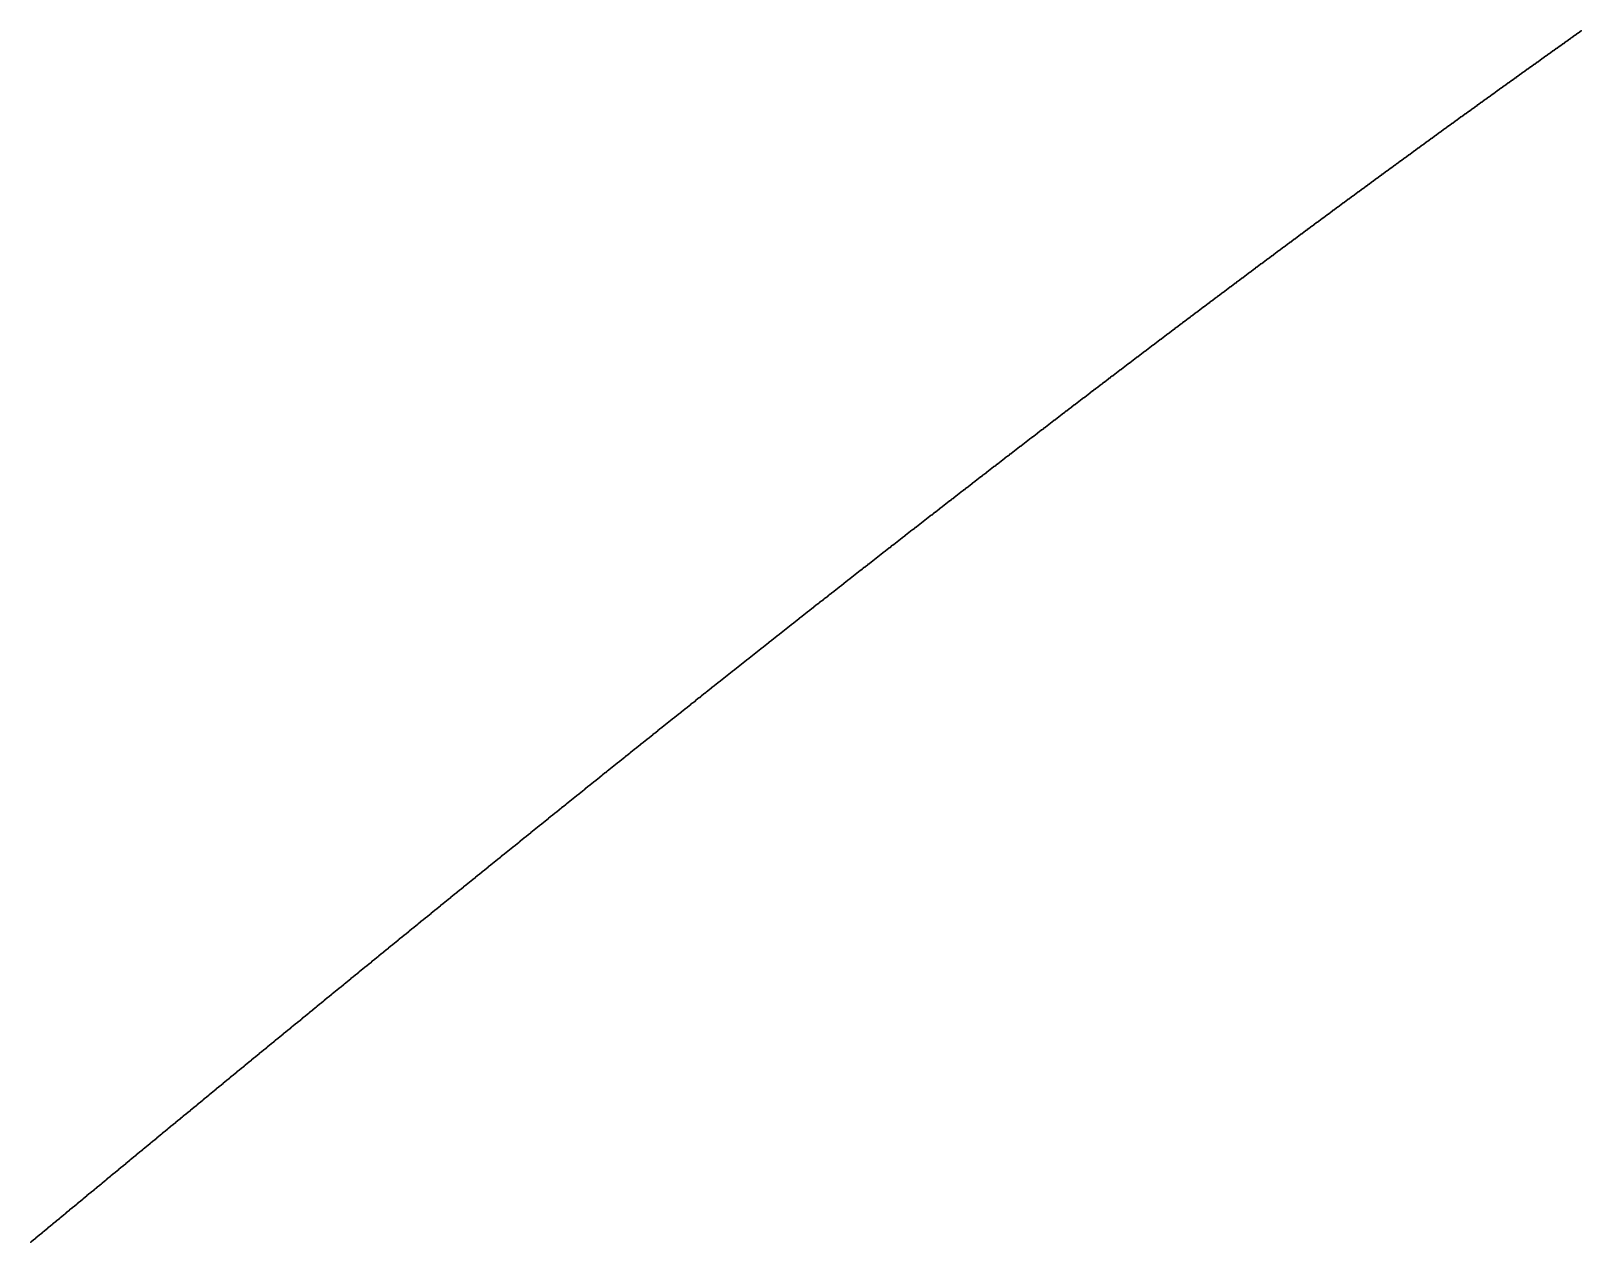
# Model space of a CAD drawing. Header units: metres. Extents: x 0 to 360, y 0 to 49.
# Drawn here: x 191.25 to 202.49, y 28.64 to 37.42 of the extents above; entities that cross this region are included whole.
import ezdxf

# ---------------------------------------------------------------- set-up
doc = ezdxf.new("R2010")
doc.units = ezdxf.units.M

msp = doc.modelspace()

# ---------------------------------------------------------------- linework, layer by layer
for p in [(202.367, 37.335), (202.373, 37.339), (202.379, 37.344), (202.385, 37.348), (202.391, 37.352), (202.397, 37.356), (202.403, 37.361), (202.409, 37.365), (202.415, 37.369), (202.421, 37.374), (202.427, 37.378), (202.433, 37.382), (202.439, 37.386), (202.445, 37.391), (202.451, 37.395), (202.457, 37.399), (202.463, 37.403), (202.469, 37.408), (202.475, 37.412), (202.481, 37.416), (202.487, 37.42), (202.493, 37.425), (202.205, 37.22), (202.211, 37.224), (202.217, 37.228), (202.223, 37.232), (202.229, 37.237), (202.235, 37.241), (202.241, 37.245), (202.247, 37.25), (202.253, 37.254), (202.259, 37.258), (202.265, 37.262), (202.271, 37.267), (202.277, 37.271), (202.283, 37.275), (202.289, 37.28), (202.295, 37.284), (202.301, 37.288), (202.307, 37.292), (202.313, 37.297), (202.319, 37.301), (202.325, 37.305), (202.331, 37.309), (202.337, 37.314), (202.343, 37.318), (202.349, 37.322), (202.355, 37.327), (202.361, 37.331), (202.049, 37.108), (202.055, 37.112), (202.061, 37.117), (202.067, 37.121), (202.073, 37.125), (202.079, 37.129), (202.085, 37.134), (202.091, 37.138), (202.097, 37.142), (202.103, 37.147), (202.109, 37.151), (202.115, 37.155), (202.121, 37.16), (202.127, 37.164), (202.133, 37.168), (202.139, 37.172), (202.145, 37.177), (202.151, 37.181), (202.157, 37.185), (202.163, 37.19), (202.169, 37.194), (202.175, 37.198), (202.181, 37.202), (202.187, 37.207), (202.193, 37.211), (202.199, 37.215), (201.893, 36.996), (201.899, 37), (201.905, 37.005), (201.911, 37.009), (201.917, 37.013), (201.923, 37.017), (201.929, 37.022), (201.935, 37.026), (201.941, 37.03), (201.947, 37.035), (201.953, 37.039), (201.959, 37.043), (201.965, 37.048), (201.971, 37.052), (201.977, 37.056), (201.983, 37.061), (201.989, 37.065), (201.995, 37.069), (202.001, 37.074), (202.007, 37.078), (202.013, 37.082), (202.019, 37.086), (202.025, 37.091), (202.031, 37.095), (202.037, 37.099), (202.043, 37.104), (201.737, 36.883), (201.743, 36.888), (201.749, 36.892), (201.755, 36.896), (201.761, 36.901), (201.767, 36.905), (201.773, 36.909), (201.779, 36.914), (201.785, 36.918), (201.791, 36.922), (201.797, 36.927), (201.803, 36.931), (201.809, 36.935), (201.815, 36.94), (201.821, 36.944), (201.827, 36.948), (201.833, 36.953), (201.839, 36.957), (201.845, 36.961), (201.851, 36.966), (201.857, 36.97), (201.863, 36.974), (201.869, 36.979), (201.875, 36.983), (201.881, 36.987), (201.887, 36.992), (201.58, 36.77), (201.586, 36.775), (201.592, 36.779), (201.598, 36.783), (201.604, 36.788), (201.61, 36.792), (201.616, 36.796), (201.622, 36.801), (201.629, 36.805), (201.635, 36.81), (201.641, 36.814), (201.647, 36.818), (201.653, 36.823), (201.659, 36.827), (201.665, 36.831), (201.671, 36.836), (201.677, 36.84), (201.683, 36.844), (201.689, 36.849), (201.695, 36.853), (201.701, 36.857), (201.707, 36.862), (201.713, 36.866), (201.719, 36.87), (201.725, 36.875), (201.731, 36.879), (201.424, 36.657), (201.43, 36.661), (201.436, 36.666), (201.442, 36.67), (201.448, 36.674), (201.454, 36.679), (201.46, 36.683), (201.466, 36.688), (201.472, 36.692), (201.478, 36.696), (201.484, 36.701), (201.49, 36.705), (201.496, 36.709), (201.502, 36.714), (201.508, 36.718), (201.514, 36.722), (201.52, 36.727), (201.526, 36.731), (201.532, 36.736), (201.538, 36.74), (201.544, 36.744), (201.55, 36.749), (201.556, 36.753), (201.562, 36.757), (201.568, 36.762), (201.574, 36.766), (201.274, 36.548), (201.28, 36.552), (201.286, 36.556), (201.292, 36.561), (201.298, 36.565), (201.304, 36.569), (201.31, 36.574), (201.316, 36.578), (201.322, 36.583), (201.328, 36.587), (201.334, 36.591), (201.34, 36.596), (201.346, 36.6), (201.352, 36.604), (201.358, 36.609), (201.364, 36.613), (201.37, 36.618), (201.376, 36.622), (201.382, 36.626), (201.388, 36.631), (201.394, 36.635), (201.4, 36.639), (201.406, 36.644), (201.412, 36.648), (201.418, 36.653), (201.117, 36.433), (201.123, 36.438), (201.129, 36.442), (201.135, 36.446), (201.141, 36.451), (201.148, 36.455), (201.154, 36.46), (201.16, 36.464), (201.166, 36.468), (201.172, 36.473), (201.178, 36.477), (201.184, 36.482), (201.19, 36.486), (201.196, 36.49), (201.202, 36.495), (201.208, 36.499), (201.214, 36.504), (201.22, 36.508), (201.226, 36.512), (201.232, 36.517), (201.238, 36.521), (201.244, 36.526), (201.25, 36.53), (201.256, 36.534), (201.262, 36.539), (201.268, 36.543), (200.967, 36.323), (200.973, 36.327), (200.979, 36.332), (200.985, 36.336), (200.991, 36.341), (200.997, 36.345), (201.003, 36.35), (201.009, 36.354), (201.015, 36.358), (201.021, 36.363), (201.027, 36.367), (201.033, 36.372), (201.039, 36.376), (201.045, 36.38), (201.051, 36.385), (201.057, 36.389), (201.063, 36.394), (201.069, 36.398), (201.075, 36.402), (201.081, 36.407), (201.087, 36.411), (201.093, 36.416), (201.099, 36.42), (201.105, 36.424), (201.111, 36.429), (200.81, 36.208), (200.816, 36.212), (200.822, 36.217), (200.828, 36.221), (200.835, 36.226), (200.841, 36.23), (200.847, 36.235), (200.853, 36.239), (200.859, 36.243), (200.865, 36.248), (200.871, 36.252), (200.877, 36.257), (200.883, 36.261), (200.889, 36.266), (200.895, 36.27), (200.901, 36.274), (200.907, 36.279), (200.913, 36.283), (200.919, 36.288), (200.925, 36.292), (200.931, 36.297), (200.937, 36.301), (200.943, 36.305), (200.949, 36.31), (200.955, 36.314), (200.961, 36.319), (200.66, 36.097), (200.666, 36.101), (200.672, 36.106), (200.678, 36.11), (200.684, 36.115), (200.69, 36.119), (200.696, 36.124), (200.702, 36.128), (200.708, 36.133), (200.714, 36.137), (200.72, 36.141), (200.726, 36.146), (200.732, 36.15), (200.738, 36.155), (200.744, 36.159), (200.75, 36.164), (200.756, 36.168), (200.762, 36.173), (200.768, 36.177), (200.774, 36.181), (200.78, 36.186), (200.786, 36.19), (200.792, 36.195), (200.798, 36.199), (200.804, 36.204), (200.509, 35.986), (200.515, 35.99), (200.521, 35.994), (200.527, 35.999), (200.533, 36.003), (200.539, 36.008), (200.545, 36.012), (200.551, 36.017), (200.557, 36.021), (200.563, 36.026), (200.569, 36.03), (200.575, 36.035), (200.582, 36.039), (200.588, 36.044), (200.594, 36.048), (200.6, 36.052), (200.606, 36.057), (200.612, 36.061), (200.618, 36.066), (200.624, 36.07), (200.63, 36.075), (200.636, 36.079), (200.642, 36.084), (200.648, 36.088), (200.654, 36.093), (200.352, 35.869), (200.358, 35.874), (200.364, 35.878), (200.371, 35.883), (200.377, 35.887), (200.383, 35.892), (200.389, 35.896), (200.395, 35.901), (200.401, 35.905), (200.407, 35.91), (200.413, 35.914), (200.419, 35.918), (200.425, 35.923), (200.431, 35.927), (200.437, 35.932), (200.443, 35.936), (200.449, 35.941), (200.455, 35.945), (200.461, 35.95), (200.467, 35.954), (200.473, 35.959), (200.479, 35.963), (200.485, 35.968), (200.491, 35.972), (200.497, 35.977), (200.503, 35.981), (200.202, 35.757), (200.208, 35.762), (200.214, 35.766), (200.22, 35.771), (200.226, 35.775), (200.232, 35.78), (200.238, 35.784), (200.244, 35.788), (200.25, 35.793), (200.256, 35.797), (200.262, 35.802), (200.268, 35.806), (200.274, 35.811), (200.28, 35.815), (200.286, 35.82), (200.292, 35.824), (200.298, 35.829), (200.304, 35.833), (200.31, 35.838), (200.316, 35.842), (200.322, 35.847), (200.328, 35.851), (200.334, 35.856), (200.34, 35.86), (200.346, 35.865), (200.051, 35.644), (200.057, 35.649), (200.063, 35.653), (200.069, 35.658), (200.075, 35.662), (200.081, 35.667), (200.087, 35.672), (200.093, 35.676), (200.099, 35.681), (200.105, 35.685), (200.111, 35.69), (200.117, 35.694), (200.123, 35.699), (200.129, 35.703), (200.135, 35.708), (200.141, 35.712), (200.147, 35.717), (200.153, 35.721), (200.159, 35.726), (200.165, 35.73), (200.171, 35.735), (200.177, 35.739), (200.184, 35.744), (200.19, 35.748), (200.196, 35.753), (199.906, 35.536), (199.912, 35.541), (199.918, 35.545), (199.924, 35.55), (199.93, 35.554), (199.936, 35.559), (199.942, 35.563), (199.948, 35.568), (199.954, 35.572), (199.96, 35.577), (199.966, 35.581), (199.972, 35.586), (199.978, 35.59), (199.984, 35.595), (199.99, 35.599), (199.996, 35.604), (200.002, 35.608), (200.008, 35.613), (200.015, 35.617), (200.021, 35.622), (200.027, 35.626), (200.033, 35.631), (200.039, 35.635), (200.045, 35.64), (199.755, 35.423), (199.761, 35.427), (199.767, 35.432), (199.773, 35.436), (199.779, 35.441), (199.785, 35.445), (199.791, 35.45), (199.797, 35.454), (199.803, 35.459), (199.809, 35.464), (199.815, 35.468), (199.821, 35.473), (199.827, 35.477), (199.833, 35.482), (199.839, 35.486), (199.845, 35.491), (199.851, 35.495), (199.858, 35.5), (199.864, 35.504), (199.87, 35.509), (199.876, 35.513), (199.882, 35.518), (199.888, 35.522), (199.894, 35.527), (199.9, 35.531), (199.604, 35.309), (199.61, 35.314), (199.616, 35.318), (199.622, 35.323), (199.628, 35.327), (199.634, 35.332), (199.64, 35.336), (199.646, 35.341), (199.652, 35.345), (199.658, 35.35), (199.664, 35.355), (199.67, 35.359), (199.676, 35.364), (199.682, 35.368), (199.688, 35.373), (199.694, 35.377), (199.7, 35.382), (199.706, 35.386), (199.713, 35.391), (199.719, 35.395), (199.725, 35.4), (199.731, 35.405), (199.737, 35.409), (199.743, 35.414), (199.749, 35.418), (199.453, 35.195), (199.459, 35.2), (199.465, 35.204), (199.471, 35.209), (199.477, 35.213), (199.483, 35.218), (199.489, 35.222), (199.495, 35.227), (199.501, 35.231), (199.507, 35.236), (199.513, 35.241), (199.519, 35.245), (199.525, 35.25), (199.531, 35.254), (199.537, 35.259), (199.543, 35.263), (199.549, 35.268), (199.555, 35.273), (199.561, 35.277), (199.567, 35.282), (199.574, 35.286), (199.58, 35.291), (199.586, 35.295), (199.592, 35.3), (199.598, 35.304), (199.307, 35.085), (199.313, 35.09), (199.319, 35.094), (199.326, 35.099), (199.332, 35.103), (199.338, 35.108), (199.344, 35.113), (199.35, 35.117), (199.356, 35.122), (199.362, 35.126), (199.368, 35.131), (199.374, 35.135), (199.38, 35.14), (199.386, 35.145), (199.392, 35.149), (199.398, 35.154), (199.404, 35.158), (199.41, 35.163), (199.416, 35.168), (199.422, 35.172), (199.428, 35.177), (199.434, 35.181), (199.44, 35.186), (199.447, 35.19), (199.156, 34.97), (199.162, 34.975), (199.168, 34.98), (199.174, 34.984), (199.18, 34.989), (199.186, 34.993), (199.192, 34.998), (199.198, 35.002), (199.205, 35.007), (199.211, 35.012), (199.217, 35.016), (199.223, 35.021), (199.229, 35.025), (199.235, 35.03), (199.241, 35.035), (199.247, 35.039), (199.253, 35.044), (199.259, 35.048), (199.265, 35.053), (199.271, 35.058), (199.277, 35.062), (199.283, 35.067), (199.289, 35.071), (199.295, 35.076), (199.301, 35.081), (199.011, 34.86), (199.017, 34.864), (199.023, 34.869), (199.029, 34.874), (199.035, 34.878), (199.041, 34.883), (199.047, 34.887), (199.053, 34.892), (199.059, 34.897), (199.065, 34.901), (199.071, 34.906), (199.077, 34.91), (199.083, 34.915), (199.089, 34.92), (199.096, 34.924), (199.102, 34.929), (199.108, 34.934), (199.114, 34.938), (199.12, 34.943), (199.126, 34.947), (199.132, 34.952), (199.138, 34.957), (199.144, 34.961), (199.15, 34.966), (198.865, 34.749), (198.871, 34.754), (198.877, 34.758), (198.884, 34.763), (198.89, 34.767), (198.896, 34.772), (198.902, 34.777), (198.908, 34.781), (198.914, 34.786), (198.92, 34.791), (198.926, 34.795), (198.932, 34.8), (198.938, 34.804), (198.944, 34.809), (198.95, 34.814), (198.956, 34.818), (198.962, 34.823), (198.968, 34.827), (198.974, 34.832), (198.98, 34.837), (198.987, 34.841), (198.993, 34.846), (198.999, 34.851), (199.005, 34.855), (198.714, 34.633), (198.72, 34.638), (198.726, 34.642), (198.732, 34.647), (198.738, 34.652), (198.744, 34.656), (198.75, 34.661), (198.756, 34.666), (198.762, 34.67), (198.768, 34.675), (198.774, 34.679), (198.78, 34.684), (198.787, 34.689), (198.793, 34.693), (198.799, 34.698), (198.805, 34.703), (198.811, 34.707), (198.817, 34.712), (198.823, 34.716), (198.829, 34.721), (198.835, 34.726), (198.841, 34.73), (198.847, 34.735), (198.853, 34.74), (198.859, 34.744), (198.568, 34.522), (198.574, 34.526), (198.58, 34.531), (198.586, 34.535), (198.593, 34.54), (198.599, 34.545), (198.605, 34.549), (198.611, 34.554), (198.617, 34.559), (198.623, 34.563), (198.629, 34.568), (198.635, 34.573), (198.641, 34.577), (198.647, 34.582), (198.653, 34.587), (198.659, 34.591), (198.665, 34.596), (198.671, 34.601), (198.677, 34.605), (198.683, 34.61), (198.69, 34.614), (198.696, 34.619), (198.702, 34.624), (198.708, 34.628), (198.423, 34.41), (198.429, 34.414), (198.435, 34.419), (198.441, 34.424), (198.447, 34.428), (198.453, 34.433), (198.459, 34.438), (198.465, 34.442), (198.471, 34.447), (198.477, 34.452), (198.483, 34.456), (198.489, 34.461), (198.495, 34.466), (198.501, 34.47), (198.508, 34.475), (198.514, 34.48), (198.52, 34.484), (198.526, 34.489), (198.532, 34.494), (198.538, 34.498), (198.544, 34.503), (198.55, 34.508), (198.556, 34.512), (198.562, 34.517), (198.277, 34.297), (198.283, 34.302), (198.289, 34.307), (198.295, 34.311), (198.301, 34.316), (198.307, 34.321), (198.313, 34.326), (198.319, 34.33), (198.325, 34.335), (198.332, 34.34), (198.338, 34.344), (198.344, 34.349), (198.35, 34.354), (198.356, 34.358), (198.362, 34.363), (198.368, 34.368), (198.374, 34.372), (198.38, 34.377), (198.386, 34.382), (198.392, 34.386), (198.398, 34.391), (198.404, 34.396), (198.41, 34.4), (198.417, 34.405), (198.131, 34.185), (198.137, 34.19), (198.143, 34.194), (198.149, 34.199), (198.155, 34.204), (198.161, 34.208), (198.168, 34.213), (198.174, 34.218), (198.18, 34.222), (198.186, 34.227), (198.192, 34.232), (198.198, 34.237), (198.204, 34.241), (198.21, 34.246), (198.216, 34.251), (198.222, 34.255), (198.228, 34.26), (198.234, 34.265), (198.24, 34.269), (198.247, 34.274), (198.253, 34.279), (198.259, 34.283), (198.265, 34.288), (198.271, 34.293), (197.985, 34.072), (197.991, 34.077), (197.997, 34.081), (198.003, 34.086), (198.01, 34.091), (198.016, 34.096), (198.022, 34.1), (198.028, 34.105), (198.034, 34.11), (198.04, 34.114), (198.046, 34.119), (198.052, 34.124), (198.058, 34.129), (198.064, 34.133), (198.07, 34.138), (198.076, 34.143), (198.082, 34.147), (198.089, 34.152), (198.095, 34.157), (198.101, 34.161), (198.107, 34.166), (198.113, 34.171), (198.119, 34.176), (198.125, 34.18), (197.839, 33.959), (197.845, 33.964), (197.851, 33.968), (197.858, 33.973), (197.864, 33.978), (197.87, 33.983), (197.876, 33.987), (197.882, 33.992), (197.888, 33.997), (197.894, 34.001), (197.9, 34.006), (197.906, 34.011), (197.912, 34.016), (197.918, 34.02), (197.924, 34.025), (197.931, 34.03), (197.937, 34.034), (197.943, 34.039), (197.949, 34.044), (197.955, 34.049), (197.961, 34.053), (197.967, 34.058), (197.973, 34.063), (197.979, 34.067), (197.693, 33.845), (197.699, 33.85), (197.705, 33.855), (197.712, 33.86), (197.718, 33.864), (197.724, 33.869), (197.73, 33.874), (197.736, 33.879), (197.742, 33.883), (197.748, 33.888), (197.754, 33.893), (197.76, 33.897), (197.766, 33.902), (197.772, 33.907), (197.778, 33.912), (197.785, 33.916), (197.791, 33.921), (197.797, 33.926), (197.803, 33.931), (197.809, 33.935), (197.815, 33.94), (197.821, 33.945), (197.827, 33.949), (197.833, 33.954), (197.553, 33.736), (197.559, 33.741), (197.565, 33.746), (197.571, 33.751), (197.578, 33.755), (197.584, 33.76), (197.59, 33.765), (197.596, 33.77), (197.602, 33.774), (197.608, 33.779), (197.614, 33.784), (197.62, 33.789), (197.626, 33.793), (197.632, 33.798), (197.638, 33.803), (197.645, 33.808), (197.651, 33.812), (197.657, 33.817), (197.663, 33.822), (197.669, 33.826), (197.675, 33.831), (197.681, 33.836), (197.687, 33.841), (197.407, 33.622), (197.413, 33.627), (197.419, 33.632), (197.425, 33.637), (197.431, 33.641), (197.437, 33.646), (197.444, 33.651), (197.45, 33.656), (197.456, 33.66), (197.462, 33.665), (197.468, 33.67), (197.474, 33.675), (197.48, 33.679), (197.486, 33.684), (197.492, 33.689), (197.498, 33.694), (197.505, 33.698), (197.511, 33.703), (197.517, 33.708), (197.523, 33.713), (197.529, 33.717), (197.535, 33.722), (197.541, 33.727), (197.547, 33.732), (197.267, 33.513), (197.273, 33.517), (197.279, 33.522), (197.285, 33.527), (197.291, 33.532), (197.297, 33.536), (197.303, 33.541), (197.31, 33.546), (197.316, 33.551), (197.322, 33.556), (197.328, 33.56), (197.334, 33.565), (197.34, 33.57), (197.346, 33.575), (197.352, 33.579), (197.358, 33.584), (197.364, 33.589), (197.37, 33.594), (197.377, 33.598), (197.383, 33.603), (197.389, 33.608), (197.395, 33.613), (197.401, 33.618), (197.12, 33.398), (197.127, 33.403), (197.133, 33.407), (197.139, 33.412), (197.145, 33.417), (197.151, 33.422), (197.157, 33.427), (197.163, 33.431), (197.169, 33.436), (197.175, 33.441), (197.181, 33.446), (197.188, 33.451), (197.194, 33.455), (197.2, 33.46), (197.206, 33.465), (197.212, 33.47), (197.218, 33.474), (197.224, 33.479), (197.23, 33.484), (197.236, 33.489), (197.242, 33.494), (197.249, 33.498), (197.255, 33.503), (197.261, 33.508), (196.98, 33.288), (196.986, 33.292), (196.992, 33.297), (196.998, 33.302), (197.005, 33.307), (197.011, 33.312), (197.017, 33.316), (197.023, 33.321), (197.029, 33.326), (197.035, 33.331), (197.041, 33.336), (197.047, 33.34), (197.053, 33.345), (197.059, 33.35), (197.066, 33.355), (197.072, 33.36), (197.078, 33.364), (197.084, 33.369), (197.09, 33.374), (197.096, 33.379), (197.102, 33.384), (197.108, 33.388), (197.114, 33.393), (196.834, 33.172), (196.84, 33.177), (196.846, 33.182), (196.852, 33.187), (196.858, 33.192), (196.864, 33.196), (196.87, 33.201), (196.876, 33.206), (196.882, 33.211), (196.889, 33.216), (196.895, 33.22), (196.901, 33.225), (196.907, 33.23), (196.913, 33.235), (196.919, 33.24), (196.925, 33.244), (196.931, 33.249), (196.937, 33.254), (196.943, 33.259), (196.95, 33.264), (196.956, 33.269), (196.962, 33.273), (196.968, 33.278), (196.974, 33.283), (196.693, 33.062), (196.699, 33.066), (196.705, 33.071), (196.711, 33.076), (196.717, 33.081), (196.724, 33.086), (196.73, 33.091), (196.736, 33.095), (196.742, 33.1), (196.748, 33.105), (196.754, 33.11), (196.76, 33.115), (196.766, 33.119), (196.772, 33.124), (196.779, 33.129), (196.785, 33.134), (196.791, 33.139), (196.797, 33.144), (196.803, 33.148), (196.809, 33.153), (196.815, 33.158), (196.821, 33.163), (196.827, 33.168), (196.546, 32.946), (196.552, 32.951), (196.559, 32.955), (196.565, 32.96), (196.571, 32.965), (196.577, 32.97), (196.583, 32.975), (196.589, 32.98), (196.595, 32.984), (196.601, 32.989), (196.607, 32.994), (196.614, 32.999), (196.62, 33.004), (196.626, 33.009), (196.632, 33.013), (196.638, 33.018), (196.644, 33.023), (196.65, 33.028), (196.656, 33.033), (196.662, 33.037), (196.669, 33.042), (196.675, 33.047), (196.681, 33.052), (196.687, 33.057), (196.406, 32.834), (196.412, 32.839), (196.418, 32.844), (196.424, 32.849), (196.43, 32.854), (196.436, 32.859), (196.442, 32.863), (196.448, 32.868), (196.455, 32.873), (196.461, 32.878), (196.467, 32.883), (196.473, 32.888), (196.479, 32.893), (196.485, 32.897), (196.491, 32.902), (196.497, 32.907), (196.504, 32.912), (196.51, 32.917), (196.516, 32.922), (196.522, 32.926), (196.528, 32.931), (196.534, 32.936), (196.54, 32.941), (196.265, 32.723), (196.271, 32.728), (196.277, 32.732), (196.283, 32.737), (196.289, 32.742), (196.296, 32.747), (196.302, 32.752), (196.308, 32.757), (196.314, 32.762), (196.32, 32.766), (196.326, 32.771), (196.332, 32.776), (196.338, 32.781), (196.344, 32.786), (196.351, 32.791), (196.357, 32.796), (196.363, 32.8), (196.369, 32.805), (196.375, 32.81), (196.381, 32.815), (196.387, 32.82), (196.393, 32.825), (196.4, 32.83), (196.124, 32.611), (196.13, 32.616), (196.136, 32.621), (196.142, 32.625), (196.149, 32.63), (196.155, 32.635), (196.161, 32.64), (196.167, 32.645), (196.173, 32.65), (196.179, 32.655), (196.185, 32.66), (196.191, 32.664), (196.198, 32.669), (196.204, 32.674), (196.21, 32.679), (196.216, 32.684), (196.222, 32.689), (196.228, 32.694), (196.234, 32.698), (196.24, 32.703), (196.247, 32.708), (196.253, 32.713), (196.259, 32.718), (195.983, 32.499), (195.989, 32.504), (195.995, 32.508), (196.001, 32.513), (196.008, 32.518), (196.014, 32.523), (196.02, 32.528), (196.026, 32.533), (196.032, 32.538), (196.038, 32.543), (196.044, 32.548), (196.05, 32.552), (196.057, 32.557), (196.063, 32.562), (196.069, 32.567), (196.075, 32.572), (196.081, 32.577), (196.087, 32.582), (196.093, 32.587), (196.1, 32.591), (196.106, 32.596), (196.112, 32.601), (196.118, 32.606), (195.842, 32.386), (195.848, 32.391), (195.854, 32.396), (195.86, 32.401), (195.867, 32.406), (195.873, 32.411), (195.879, 32.416), (195.885, 32.421), (195.891, 32.425), (195.897, 32.43), (195.903, 32.435), (195.909, 32.44), (195.916, 32.445), (195.922, 32.45), (195.928, 32.455), (195.934, 32.46), (195.94, 32.465), (195.946, 32.469), (195.952, 32.474), (195.959, 32.479), (195.965, 32.484), (195.971, 32.489), (195.977, 32.494), (195.701, 32.274), (195.707, 32.279), (195.713, 32.283), (195.719, 32.288), (195.725, 32.293), (195.732, 32.298), (195.738, 32.303), (195.744, 32.308), (195.75, 32.313), (195.756, 32.318), (195.762, 32.323), (195.768, 32.328), (195.775, 32.332), (195.781, 32.337), (195.787, 32.342), (195.793, 32.347), (195.799, 32.352), (195.805, 32.357), (195.811, 32.362), (195.817, 32.367), (195.824, 32.372), (195.83, 32.377), (195.836, 32.381), (195.56, 32.161), (195.566, 32.166), (195.572, 32.17), (195.578, 32.175), (195.584, 32.18), (195.59, 32.185), (195.597, 32.19), (195.603, 32.195), (195.609, 32.2), (195.615, 32.205), (195.621, 32.21), (195.627, 32.215), (195.633, 32.22), (195.64, 32.225), (195.646, 32.229), (195.652, 32.234), (195.658, 32.239), (195.664, 32.244), (195.67, 32.249), (195.676, 32.254), (195.682, 32.259), (195.689, 32.264), (195.695, 32.269), (195.418, 32.047), (195.424, 32.052), (195.431, 32.057), (195.437, 32.062), (195.443, 32.067), (195.449, 32.072), (195.455, 32.077), (195.461, 32.082), (195.468, 32.087), (195.474, 32.092), (195.48, 32.097), (195.486, 32.102), (195.492, 32.107), (195.498, 32.111), (195.504, 32.116), (195.511, 32.121), (195.517, 32.126), (195.523, 32.131), (195.529, 32.136), (195.535, 32.141), (195.541, 32.146), (195.547, 32.151), (195.554, 32.156), (195.277, 31.934), (195.283, 31.939), (195.289, 31.944), (195.295, 31.949), (195.302, 31.954), (195.308, 31.959), (195.314, 31.964), (195.32, 31.969), (195.326, 31.973), (195.332, 31.978), (195.338, 31.983), (195.345, 31.988), (195.351, 31.993), (195.357, 31.998), (195.363, 32.003), (195.369, 32.008), (195.375, 32.013), (195.381, 32.018), (195.388, 32.023), (195.394, 32.028), (195.4, 32.033), (195.406, 32.038), (195.412, 32.043), (195.142, 31.825), (195.148, 31.83), (195.154, 31.835), (195.16, 31.84), (195.166, 31.845), (195.172, 31.85), (195.179, 31.855), (195.185, 31.86), (195.191, 31.865), (195.197, 31.87), (195.203, 31.875), (195.209, 31.88), (195.215, 31.885), (195.222, 31.89), (195.228, 31.894), (195.234, 31.899), (195.24, 31.904), (195.246, 31.909), (195.252, 31.914), (195.258, 31.919), (195.265, 31.924), (195.271, 31.929), (195, 31.711), (195.006, 31.716), (195.012, 31.721), (195.018, 31.726), (195.025, 31.731), (195.031, 31.736), (195.037, 31.741), (195.043, 31.746), (195.049, 31.751), (195.055, 31.756), (195.062, 31.761), (195.068, 31.766), (195.074, 31.771), (195.08, 31.776), (195.086, 31.781), (195.092, 31.786), (195.099, 31.791), (195.105, 31.796), (195.111, 31.8), (195.117, 31.805), (195.123, 31.81), (195.129, 31.815), (195.135, 31.82), (194.858, 31.597), (194.864, 31.602), (194.871, 31.607), (194.877, 31.612), (194.883, 31.617), (194.889, 31.622), (194.895, 31.627), (194.901, 31.632), (194.908, 31.637), (194.914, 31.642), (194.92, 31.647), (194.926, 31.652), (194.932, 31.657), (194.938, 31.662), (194.945, 31.667), (194.951, 31.672), (194.957, 31.677), (194.963, 31.681), (194.969, 31.686), (194.975, 31.691), (194.982, 31.696), (194.988, 31.701), (194.994, 31.706), (194.723, 31.488), (194.729, 31.493), (194.735, 31.498), (194.741, 31.502), (194.747, 31.507), (194.754, 31.512), (194.76, 31.517), (194.766, 31.522), (194.772, 31.527), (194.778, 31.532), (194.784, 31.537), (194.791, 31.542), (194.797, 31.547), (194.803, 31.552), (194.809, 31.557), (194.815, 31.562), (194.821, 31.567), (194.827, 31.572), (194.834, 31.577), (194.84, 31.582), (194.846, 31.587), (194.852, 31.592), (194.581, 31.373), (194.587, 31.378), (194.593, 31.383), (194.599, 31.388), (194.605, 31.393), (194.612, 31.398), (194.618, 31.403), (194.624, 31.408), (194.63, 31.413), (194.636, 31.418), (194.642, 31.423), (194.649, 31.428), (194.655, 31.433), (194.661, 31.438), (194.667, 31.443), (194.673, 31.448), (194.68, 31.453), (194.686, 31.458), (194.692, 31.463), (194.698, 31.468), (194.704, 31.473), (194.71, 31.478), (194.717, 31.483), (194.445, 31.263), (194.451, 31.268), (194.457, 31.273), (194.463, 31.278), (194.47, 31.283), (194.476, 31.288), (194.482, 31.293), (194.488, 31.298), (194.494, 31.303), (194.501, 31.308), (194.507, 31.313), (194.513, 31.318), (194.519, 31.323), (194.525, 31.328), (194.531, 31.333), (194.538, 31.338), (194.544, 31.343), (194.55, 31.348), (194.556, 31.353), (194.562, 31.358), (194.568, 31.363), (194.575, 31.368), (194.303, 31.148), (194.309, 31.153), (194.315, 31.158), (194.321, 31.163), (194.328, 31.168), (194.334, 31.173), (194.34, 31.178), (194.346, 31.183), (194.352, 31.188), (194.358, 31.193), (194.365, 31.198), (194.371, 31.203), (194.377, 31.208), (194.383, 31.213), (194.389, 31.218), (194.396, 31.223), (194.402, 31.228), (194.408, 31.233), (194.414, 31.238), (194.42, 31.243), (194.426, 31.248), (194.433, 31.253), (194.439, 31.258), (194.167, 31.037), (194.173, 31.042), (194.179, 31.047), (194.185, 31.052), (194.192, 31.057), (194.198, 31.062), (194.204, 31.067), (194.21, 31.072), (194.216, 31.077), (194.222, 31.083), (194.229, 31.088), (194.235, 31.093), (194.241, 31.098), (194.247, 31.103), (194.253, 31.108), (194.26, 31.113), (194.266, 31.118), (194.272, 31.123), (194.278, 31.128), (194.284, 31.133), (194.291, 31.138), (194.297, 31.143), (194.031, 30.927), (194.037, 30.932), (194.043, 30.937), (194.049, 30.942), (194.055, 30.947), (194.062, 30.952), (194.068, 30.957), (194.074, 30.962), (194.08, 30.967), (194.086, 30.972), (194.093, 30.977), (194.099, 30.982), (194.105, 30.987), (194.111, 30.992), (194.117, 30.997), (194.124, 31.002), (194.13, 31.007), (194.136, 31.012), (194.142, 31.017), (194.148, 31.022), (194.154, 31.027), (194.161, 31.032), (193.888, 30.811), (193.895, 30.816), (193.901, 30.821), (193.907, 30.826), (193.913, 30.831), (193.919, 30.836), (193.925, 30.841), (193.932, 30.846), (193.938, 30.851), (193.944, 30.856), (193.95, 30.861), (193.956, 30.866), (193.963, 30.871), (193.969, 30.876), (193.975, 30.881), (193.981, 30.886), (193.987, 30.891), (193.994, 30.897), (194, 30.902), (194.006, 30.907), (194.012, 30.912), (194.018, 30.917), (194.025, 30.922), (193.752, 30.7), (193.758, 30.705), (193.764, 30.71), (193.771, 30.715), (193.777, 30.72), (193.783, 30.725), (193.789, 30.73), (193.795, 30.735), (193.802, 30.74), (193.808, 30.745), (193.814, 30.75), (193.82, 30.755), (193.826, 30.76), (193.833, 30.765), (193.839, 30.77), (193.845, 30.776), (193.851, 30.781), (193.857, 30.786), (193.864, 30.791), (193.87, 30.796), (193.876, 30.801), (193.882, 30.806), (193.616, 30.589), (193.622, 30.594), (193.628, 30.599), (193.634, 30.604), (193.64, 30.609), (193.647, 30.614), (193.653, 30.619), (193.659, 30.624), (193.665, 30.629), (193.671, 30.634), (193.678, 30.639), (193.684, 30.644), (193.69, 30.649), (193.696, 30.654), (193.702, 30.659), (193.709, 30.664), (193.715, 30.669), (193.721, 30.675), (193.727, 30.68), (193.733, 30.685), (193.74, 30.69), (193.746, 30.695), (193.473, 30.472), (193.479, 30.477), (193.485, 30.482), (193.492, 30.487), (193.498, 30.492), (193.504, 30.497), (193.51, 30.502), (193.516, 30.507), (193.523, 30.513), (193.529, 30.518), (193.535, 30.523), (193.541, 30.528), (193.547, 30.533), (193.554, 30.538), (193.56, 30.543), (193.566, 30.548), (193.572, 30.553), (193.578, 30.558), (193.585, 30.563), (193.591, 30.568), (193.597, 30.573), (193.603, 30.578), (193.609, 30.583), (193.336, 30.36), (193.342, 30.365), (193.349, 30.37), (193.355, 30.376), (193.361, 30.381), (193.367, 30.386), (193.374, 30.391), (193.38, 30.396), (193.386, 30.401), (193.392, 30.406), (193.398, 30.411), (193.405, 30.416), (193.411, 30.421), (193.417, 30.426), (193.423, 30.431), (193.429, 30.436), (193.436, 30.442), (193.442, 30.447), (193.448, 30.452), (193.454, 30.457), (193.46, 30.462), (193.467, 30.467), (193.2, 30.248), (193.206, 30.253), (193.212, 30.259), (193.218, 30.264), (193.224, 30.269), (193.231, 30.274), (193.237, 30.279), (193.243, 30.284), (193.249, 30.289), (193.255, 30.294), (193.262, 30.299), (193.268, 30.304), (193.274, 30.309), (193.28, 30.315), (193.287, 30.32), (193.293, 30.325), (193.299, 30.33), (193.305, 30.335), (193.311, 30.34), (193.318, 30.345), (193.324, 30.35), (193.33, 30.355), (193.063, 30.136), (193.069, 30.141), (193.075, 30.146), (193.081, 30.152), (193.088, 30.157), (193.094, 30.162), (193.1, 30.167), (193.106, 30.172), (193.112, 30.177), (193.119, 30.182), (193.125, 30.187), (193.131, 30.192), (193.137, 30.197), (193.144, 30.203), (193.15, 30.208), (193.156, 30.213), (193.162, 30.218), (193.168, 30.223), (193.175, 30.228), (193.181, 30.233), (193.187, 30.238), (193.193, 30.243), (192.926, 30.024), (192.932, 30.029), (192.938, 30.034), (192.944, 30.039), (192.951, 30.044), (192.957, 30.05), (192.963, 30.055), (192.969, 30.06), (192.976, 30.065), (192.982, 30.07), (192.988, 30.075), (192.994, 30.08), (193, 30.085), (193.007, 30.09), (193.013, 30.095), (193.019, 30.101), (193.025, 30.106), (193.032, 30.111), (193.038, 30.116), (193.044, 30.121), (193.05, 30.126), (193.056, 30.131), (192.789, 29.911), (192.795, 29.917), (192.801, 29.922), (192.807, 29.927), (192.814, 29.932), (192.82, 29.937), (192.826, 29.942), (192.832, 29.947), (192.839, 29.952), (192.845, 29.958), (192.851, 29.963), (192.857, 29.968), (192.863, 29.973), (192.87, 29.978), (192.876, 29.983), (192.882, 29.988), (192.888, 29.993), (192.895, 29.998), (192.901, 30.004), (192.907, 30.009), (192.913, 30.014), (192.92, 30.019), (192.652, 29.799), (192.658, 29.804), (192.664, 29.809), (192.67, 29.814), (192.676, 29.819), (192.683, 29.824), (192.689, 29.83), (192.695, 29.835), (192.701, 29.84), (192.708, 29.845), (192.714, 29.85), (192.72, 29.855), (192.726, 29.86), (192.733, 29.865), (192.739, 29.87), (192.745, 29.876), (192.751, 29.881), (192.758, 29.886), (192.764, 29.891), (192.77, 29.896), (192.776, 29.901), (192.782, 29.906), (192.514, 29.686), (192.521, 29.691), (192.527, 29.696), (192.533, 29.701), (192.539, 29.706), (192.545, 29.712), (192.552, 29.717), (192.558, 29.722), (192.564, 29.727), (192.57, 29.732), (192.577, 29.737), (192.583, 29.742), (192.589, 29.747), (192.595, 29.753), (192.602, 29.758), (192.608, 29.763), (192.614, 29.768), (192.62, 29.773), (192.627, 29.778), (192.633, 29.783), (192.639, 29.788), (192.645, 29.794), (192.377, 29.573), (192.383, 29.578), (192.389, 29.583), (192.396, 29.588), (192.402, 29.593), (192.408, 29.598), (192.414, 29.604), (192.421, 29.609), (192.427, 29.614), (192.433, 29.619), (192.439, 29.624), (192.446, 29.629), (192.452, 29.634), (192.458, 29.64), (192.464, 29.645), (192.471, 29.65), (192.477, 29.655), (192.483, 29.66), (192.489, 29.665), (192.496, 29.67), (192.502, 29.676), (192.508, 29.681), (192.246, 29.465), (192.252, 29.47), (192.258, 29.475), (192.264, 29.48), (192.271, 29.485), (192.277, 29.49), (192.283, 29.496), (192.289, 29.501), (192.296, 29.506), (192.302, 29.511), (192.308, 29.516), (192.314, 29.521), (192.321, 29.526), (192.327, 29.532), (192.333, 29.537), (192.339, 29.542), (192.346, 29.547), (192.352, 29.552), (192.358, 29.557), (192.364, 29.562), (192.371, 29.568), (192.108, 29.351), (192.114, 29.356), (192.121, 29.361), (192.127, 29.367), (192.133, 29.372), (192.139, 29.377), (192.146, 29.382), (192.152, 29.387), (192.158, 29.392), (192.164, 29.398), (192.171, 29.403), (192.177, 29.408), (192.183, 29.413), (192.189, 29.418), (192.196, 29.423), (192.202, 29.429), (192.208, 29.434), (192.214, 29.439), (192.221, 29.444), (192.227, 29.449), (192.233, 29.454), (192.239, 29.459), (191.97, 29.238), (191.977, 29.243), (191.983, 29.248), (191.989, 29.253), (191.995, 29.258), (192.002, 29.263), (192.008, 29.269), (192.014, 29.274), (192.02, 29.279), (192.027, 29.284), (192.033, 29.289), (192.039, 29.294), (192.045, 29.3), (192.052, 29.305), (192.058, 29.31), (192.064, 29.315), (192.071, 29.32), (192.077, 29.325), (192.083, 29.331), (192.089, 29.336), (192.096, 29.341), (192.102, 29.346), (191.832, 29.124), (191.839, 29.129), (191.845, 29.134), (191.851, 29.139), (191.858, 29.144), (191.864, 29.15), (191.87, 29.155), (191.876, 29.16), (191.883, 29.165), (191.889, 29.17), (191.895, 29.175), (191.901, 29.181), (191.908, 29.186), (191.914, 29.191), (191.92, 29.196), (191.926, 29.201), (191.933, 29.206), (191.939, 29.212), (191.945, 29.217), (191.952, 29.222), (191.958, 29.227), (191.964, 29.232), (191.701, 29.015), (191.707, 29.02), (191.713, 29.025), (191.72, 29.03), (191.726, 29.036), (191.732, 29.041), (191.738, 29.046), (191.745, 29.051), (191.751, 29.056), (191.757, 29.061), (191.764, 29.067), (191.77, 29.072), (191.776, 29.077), (191.782, 29.082), (191.789, 29.087), (191.795, 29.093), (191.801, 29.098), (191.807, 29.103), (191.814, 29.108), (191.82, 29.113), (191.826, 29.118), (191.563, 28.901), (191.569, 28.906), (191.575, 28.911), (191.582, 28.916), (191.588, 28.921), (191.594, 28.927), (191.6, 28.932), (191.607, 28.937), (191.613, 28.942), (191.619, 28.947), (191.626, 28.953), (191.632, 28.958), (191.638, 28.963), (191.644, 28.968), (191.651, 28.973), (191.657, 28.979), (191.663, 28.984), (191.669, 28.989), (191.676, 28.994), (191.682, 28.999), (191.688, 29.004), (191.695, 29.01), (191.425, 28.786), (191.431, 28.791), (191.437, 28.797), (191.443, 28.802), (191.45, 28.807), (191.456, 28.812), (191.462, 28.817), (191.469, 28.823), (191.475, 28.828), (191.481, 28.833), (191.487, 28.838), (191.494, 28.843), (191.5, 28.849), (191.506, 28.854), (191.512, 28.859), (191.519, 28.864), (191.525, 28.869), (191.531, 28.875), (191.538, 28.88), (191.544, 28.885), (191.55, 28.89), (191.556, 28.895), (191.292, 28.677), (191.299, 28.682), (191.305, 28.687), (191.311, 28.693), (191.318, 28.698), (191.324, 28.703), (191.33, 28.708), (191.337, 28.713), (191.343, 28.719), (191.349, 28.724), (191.355, 28.729), (191.362, 28.734), (191.368, 28.739), (191.374, 28.745), (191.381, 28.75), (191.387, 28.755), (191.393, 28.76), (191.399, 28.765), (191.406, 28.771), (191.412, 28.776), (191.418, 28.781), (191.248, 28.64), (191.255, 28.646), (191.261, 28.651), (191.267, 28.656), (191.274, 28.661), (191.28, 28.666), (191.286, 28.672)]:
    msp.add_point(p)

doc.saveas('drawing.dxf')
